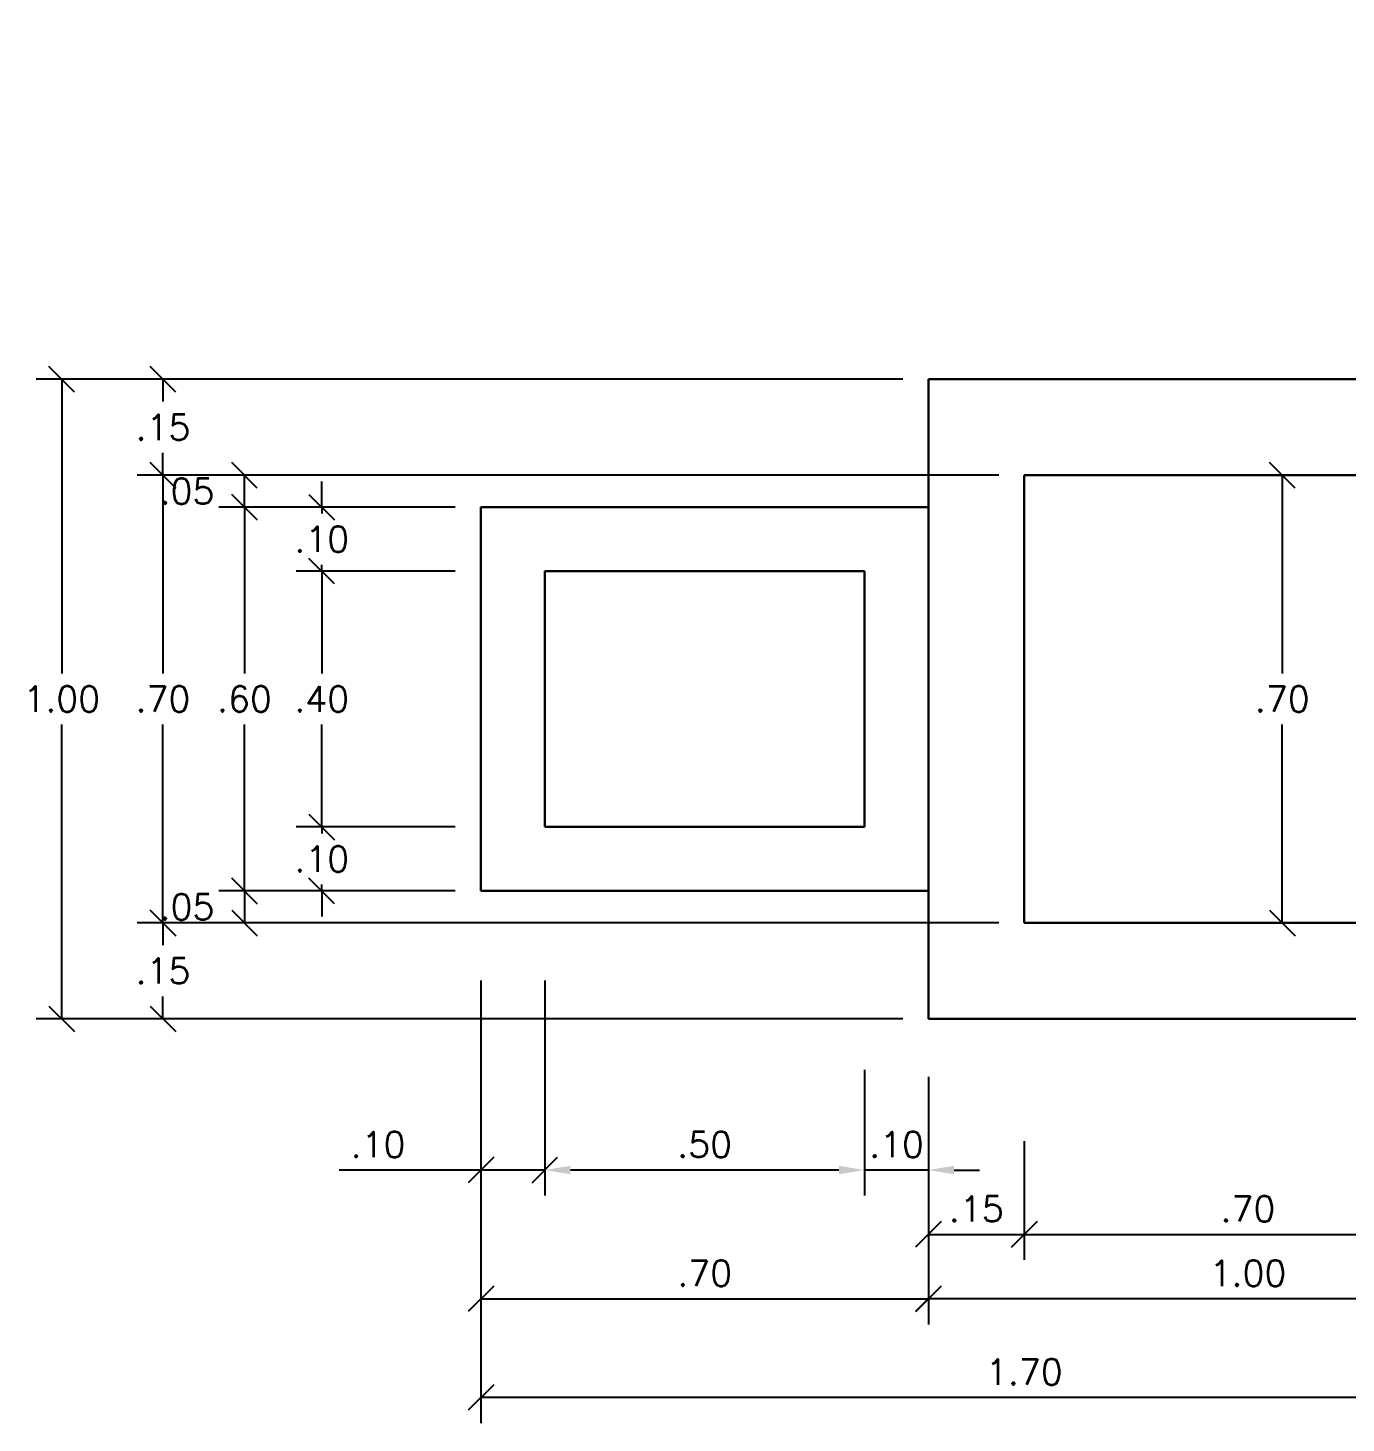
# Model space of a CAD drawing. Header units: millimetres. Extents: x 147.1 to 162.6, y 184.3 to 191.9.
# Drawn here: x 158.446 to 160.508, y 188.886 to 191.067 of the extents above; entities that cross this region are included whole.
import ezdxf

# ---------------------------------------------------------------- set-up
doc = ezdxf.new("R2010")
doc.units = ezdxf.units.MM
doc.header["$PDMODE"] = 35
doc.linetypes.add('CENTER', pattern=[50.8, 31.75, -6.35, 6.35, -6.35])
doc.linetypes.add('HIDDEN', pattern=[9.525, 6.35, -3.175])
for name, color, linetype, lineweight in [('CASCO', 160, 'Continuous', 30), ('g-acotado', 9, 'Continuous', 15), ('g-ejes', 9, 'CENTER', 18)]:
    doc.layers.add(name, color=color, linetype=linetype, lineweight=lineweight)
doc.styles.add('01COTAS', font='romans.shx')
doc.dimstyles.new('DIM-20-CORTE', dxfattribs={"dimscale": 0.02, "dimtxt": 2, "dimasz": 2, "dimexe": 2, "dimexo": 2, "dimgap": 1, "dimtad": 1, "dimtih": 1, "dimtoh": 1, "dimzin": 4, "dimdsep": 46, "dimtxsty": '01COTAS', "dimblk": 'OBLIQUE', "dimcen": 25, "dimclrd": 7, "dimclre": 20, "dimclrt": 7, "dimazin": 0, "dimtfac": 1, "dimtmove": 2, "dimatfit": 3, "dimfxl": 1, "dimtolj": 1, "dimtzin": 0, "dimarcsym": 0})
doc.dimstyles.new('DIM-20-PLANTA', dxfattribs={"dimscale": 0.02, "dimtxt": 2, "dimasz": 2, "dimexe": 2, "dimexo": 2, "dimgap": 1, "dimtad": 1, "dimzin": 4, "dimdsep": 46, "dimtxsty": '01COTAS', "dimcen": 25, "dimclrd": 252, "dimclre": 252, "dimclrt": 7, "dimadec": 0, "dimazin": 0, "dimtfac": 1, "dimtmove": 2, "dimatfit": 3, "dimfxl": 1, "dimtolj": 1, "dimtzin": 0, "dimarcsym": 0})

# ---------------------------------------------------------------- blocks, each defined once
blk = doc.blocks.new('_Oblique')
at = {"color": 0, "linetype": 'ByBlock', "lineweight": -2}
blk.add_line((-0.5, -0.5), (0.5, 0.5), dxfattribs=at)
blk = doc.blocks.new('*D128')
at = {"layer": 'DEFPOINTS', "color": 0, "transparency": 16777216}
for p in [(159.1549, 189.6178), (159.2549, 189.6178), (159.2549, 189.2813)]:
    blk.add_point(p, dxfattribs=at)
at = {"layer": 'g-acotado', "color": 20, "lineweight": -2, "transparency": 16777216}
for p, q in [((159.1549, 189.5778), (159.1549, 189.2413)), ((159.2549, 189.5778), (159.2549, 189.2413))]:
    blk.add_line(p, q, dxfattribs=at)
at = {"layer": 'g-acotado', "color": 7, "lineweight": -2, "transparency": 16777216}
for p, q in [((159.1549, 189.2813), (158.933, 189.2813)), ((159.2549, 189.2813), (159.1549, 189.2813))]:
    blk.add_line(p, q, dxfattribs=at)
at = {"layer": 'g-acotado', "color": 7, "lineweight": -2, "transparency": 16777216, "xscale": 0.04, "yscale": 0.04, "zscale": 0.04, "rotation": 180}
blk.add_blockref('_Oblique', (159.1549, 189.2813), dxfattribs=at)
at = {"layer": 'g-acotado', "color": 7, "lineweight": -2, "transparency": 16777216, "xscale": 0.04, "yscale": 0.04, "zscale": 0.04}
blk.add_blockref('_Oblique', (159.2549, 189.2813), dxfattribs=at)
at = {"layer": 'g-acotado', "color": 7, "transparency": 16777216, "insert": (158.994, 189.3213), "char_height": 0.04, "attachment_point": 5, "style": '01COTAS'}
blk.add_mtext('\\A1;.10', dxfattribs=at)
blk = doc.blocks.new('*D129')
at = {"layer": 'DEFPOINTS', "color": 0, "transparency": 16777216}
for p in [(159.2549, 189.6178), (159.7549, 189.4778), (159.2549, 189.2813)]:
    blk.add_point(p, dxfattribs=at)
at = {"layer": 'g-acotado', "color": 252, "lineweight": -2, "transparency": 16777216}
for p, q in [((159.2549, 189.5778), (159.2549, 189.2413)), ((159.7549, 189.4378), (159.7549, 189.2413)), ((159.7149, 189.2813), (159.2949, 189.2813))]:
    blk.add_line(p, q, dxfattribs=at)
at = {"layer": 'g-acotado', "color": 252, "transparency": 16777216}
for points in [[(159.2949, 189.288), (159.2949, 189.2747), (159.2549, 189.2813)], [(159.7149, 189.288), (159.7149, 189.2747), (159.7549, 189.2813)]]:
    blk.add_solid(points, dxfattribs=at)
at = {"layer": 'g-acotado', "color": 7, "transparency": 16777216, "insert": (159.5049, 189.3213), "char_height": 0.04, "attachment_point": 5, "style": '01COTAS'}
blk.add_mtext('\\A1;.50', dxfattribs=at)
blk = doc.blocks.new('*D130')
at = {"layer": 'DEFPOINTS', "color": 0, "transparency": 16777216}
for p in [(159.8549, 189.3666), (160.0049, 189.3667), (160.0049, 189.1807)]:
    blk.add_point(p, dxfattribs=at)
at = {"layer": 'g-acotado', "color": 20, "lineweight": -2, "transparency": 16777216}
for p, q in [((159.8549, 189.3266), (159.8549, 189.1407)), ((160.0049, 189.3267), (160.0049, 189.1407))]:
    blk.add_line(p, q, dxfattribs=at)
at = {"layer": 'g-acotado', "color": 7, "lineweight": -2, "transparency": 16777216}
blk.add_line((159.8549, 189.1807), (160.0049, 189.1807), dxfattribs=at)
at = {"layer": 'g-acotado', "color": 7, "lineweight": -2, "transparency": 16777216, "xscale": 0.04, "yscale": 0.04, "zscale": 0.04, "rotation": 180}
blk.add_blockref('_Oblique', (159.8549, 189.1807), dxfattribs=at)
at = {"layer": 'g-acotado', "color": 7, "lineweight": -2, "transparency": 16777216, "xscale": 0.04, "yscale": 0.04, "zscale": 0.04}
blk.add_blockref('_Oblique', (160.0049, 189.1807), dxfattribs=at)
at = {"layer": 'g-acotado', "color": 7, "transparency": 16777216, "insert": (159.9299, 189.2207), "char_height": 0.04, "attachment_point": 5, "style": '01COTAS'}
blk.add_mtext('\\A1;.15', dxfattribs=at)
blk = doc.blocks.new('*D131')
at = {"layer": 'DEFPOINTS', "color": 0, "transparency": 16777216}
for p in [(160.0049, 189.3667), (160.7048, 189.3671), (160.7048, 189.1807)]:
    blk.add_point(p, dxfattribs=at)
at = {"layer": 'g-acotado', "color": 20, "lineweight": -2, "transparency": 16777216}
for p, q in [((160.0049, 189.3267), (160.0049, 189.1407)), ((160.7048, 189.3271), (160.7048, 189.1407))]:
    blk.add_line(p, q, dxfattribs=at)
at = {"layer": 'g-acotado', "color": 7, "lineweight": -2, "transparency": 16777216}
blk.add_line((160.0049, 189.1807), (160.7048, 189.1807), dxfattribs=at)
at = {"layer": 'g-acotado', "color": 7, "lineweight": -2, "transparency": 16777216, "xscale": 0.04, "yscale": 0.04, "zscale": 0.04, "rotation": 180}
blk.add_blockref('_Oblique', (160.0049, 189.1807), dxfattribs=at)
at = {"layer": 'g-acotado', "color": 7, "lineweight": -2, "transparency": 16777216, "xscale": 0.04, "yscale": 0.04, "zscale": 0.04}
blk.add_blockref('_Oblique', (160.7048, 189.1807), dxfattribs=at)
at = {"layer": 'g-acotado', "color": 7, "transparency": 16777216, "insert": (160.3548, 189.2207), "char_height": 0.04, "attachment_point": 5, "style": '01COTAS'}
blk.add_mtext('\\A1;.70', dxfattribs=at)
blk = doc.blocks.new('*D133')
at = {"layer": 'DEFPOINTS', "color": 0, "transparency": 16777216}
for p in [(161.2983, 191.0672), (160.8922, 190.5562), (159.8549, 190.5178), (160.7489, 190.5178), (160.7489, 190.5178)]:
    blk.add_point(p, dxfattribs=at)
at = {"layer": 'g-ejes', "color": 20, "lineweight": -2, "transparency": 16777216}
blk.add_line((160.7889, 190.5178), (160.9372, 190.5178), dxfattribs=at)
at = {"layer": 'g-ejes', "color": 7, "lineweight": -2, "transparency": 16777216}
for start, end in [(40.7149, 45), (360, 6.4924)]:
    blk.add_arc((160.7489, 190.5178), 0.1484, start, end, dxfattribs=at)
at = {"layer": 'g-ejes', "color": 7, "lineweight": -2, "transparency": 16777216, "xscale": 0.04, "yscale": 0.04, "zscale": 0.04}
for p, rotation in [((160.8538, 190.6227), 135.0000000000053), ((160.8972, 190.5178), 269.9999999999982)]:
    blk.add_blockref('_Oblique', p, dxfattribs=dict(at, rotation=rotation))
at = {"layer": 'g-ejes', "color": 7, "transparency": 16777216, "insert": (160.8859, 190.5746), "char_height": 0.04, "attachment_point": 5, "style": '01COTAS'}
blk.add_mtext('\\A1;45.00°', dxfattribs=at)
blk = doc.blocks.new('*D134')
at = {"layer": 'DEFPOINTS', "color": 0, "transparency": 16777216}
for p in [(159.7549, 189.4778), (159.855, 189.4673), (159.7549, 189.2813)]:
    blk.add_point(p, dxfattribs=at)
at = {"layer": 'g-acotado', "color": 252, "lineweight": -2, "transparency": 16777216}
for p, q in [((159.7549, 189.4378), (159.7549, 189.2413)), ((159.855, 189.4273), (159.855, 189.2413)), ((159.7149, 189.2813), (159.6749, 189.2813)), ((159.855, 189.2813), (159.7549, 189.2813)), ((159.895, 189.2813), (159.935, 189.2813))]:
    blk.add_line(p, q, dxfattribs=at)
at = {"layer": 'g-acotado', "color": 252, "transparency": 16777216}
for points in [[(159.7149, 189.288), (159.7149, 189.2747), (159.7549, 189.2813)], [(159.895, 189.288), (159.895, 189.2747), (159.855, 189.2813)]]:
    blk.add_solid(points, dxfattribs=at)
at = {"layer": 'g-acotado', "color": 7, "transparency": 16777216, "insert": (159.805, 189.3213), "char_height": 0.04, "attachment_point": 5, "style": '01COTAS'}
blk.add_mtext('\\A1;.10', dxfattribs=at)
blk = doc.blocks.new('*D135')
at = {"layer": 'DEFPOINTS', "color": 0, "transparency": 16777216}
for p in [(158.906, 190.2178), (159.1549, 190.2178), (159.1549, 189.8178)]:
    blk.add_point(p, dxfattribs=at)
at = {"layer": 'g-acotado', "color": 20, "lineweight": -2, "transparency": 16777216}
for p, q in [((159.1149, 190.2178), (158.866, 190.2178)), ((159.1149, 189.8178), (158.866, 189.8178))]:
    blk.add_line(p, q, dxfattribs=at)
at = {"layer": 'g-acotado', "color": 7, "lineweight": -2, "transparency": 16777216}
for p, q in [((158.906, 190.2178), (158.906, 190.0578)), ((158.906, 189.8178), (158.906, 189.9778))]:
    blk.add_line(p, q, dxfattribs=at)
at = {"layer": 'g-acotado', "color": 7, "lineweight": -2, "transparency": 16777216, "xscale": 0.04, "yscale": 0.04, "zscale": 0.04}
for p, rotation in [((158.906, 190.2178), 90), ((158.906, 189.8178), 270)]:
    blk.add_blockref('_Oblique', p, dxfattribs=dict(at, rotation=rotation))
at = {"layer": 'g-acotado', "color": 7, "transparency": 16777216, "insert": (158.906, 190.0178), "char_height": 0.04, "attachment_point": 5, "style": '01COTAS'}
blk.add_mtext('\\A1;.40', dxfattribs=at)
blk = doc.blocks.new('*D136')
at = {"layer": 'DEFPOINTS', "color": 0, "transparency": 16777216}
for p in [(159.8549, 189.3666), (160.8548, 189.3697), (159.8549, 189.08)]:
    blk.add_point(p, dxfattribs=at)
at = {"layer": 'g-acotado', "color": 20, "lineweight": -2, "transparency": 16777216}
for p, q in [((159.8549, 189.3266), (159.8549, 189.04)), ((160.8548, 189.3297), (160.8548, 189.04))]:
    blk.add_line(p, q, dxfattribs=at)
at = {"layer": 'g-acotado', "color": 7, "lineweight": -2, "transparency": 16777216}
blk.add_line((160.8548, 189.08), (159.8549, 189.08), dxfattribs=at)
at = {"layer": 'g-acotado', "color": 7, "lineweight": -2, "transparency": 16777216, "xscale": 0.04, "yscale": 0.04, "zscale": 0.04, "rotation": 180}
blk.add_blockref('_Oblique', (159.8549, 189.08), dxfattribs=at)
at = {"layer": 'g-acotado', "color": 7, "lineweight": -2, "transparency": 16777216, "xscale": 0.04, "yscale": 0.04, "zscale": 0.04}
blk.add_blockref('_Oblique', (160.8548, 189.08), dxfattribs=at)
at = {"layer": 'g-acotado', "color": 7, "transparency": 16777216, "insert": (160.3548, 189.12), "char_height": 0.04, "attachment_point": 5, "style": '01COTAS'}
blk.add_mtext('\\A1;1.00', dxfattribs=at)
blk = doc.blocks.new('*D137')
at = {"layer": 'DEFPOINTS', "color": 0, "transparency": 16777216}
for p in [(159.1549, 189.6178), (159.8551, 189.4673), (159.8551, 189.08)]:
    blk.add_point(p, dxfattribs=at)
at = {"layer": 'g-acotado', "color": 20, "lineweight": -2, "transparency": 16777216}
for p, q in [((159.1549, 189.5778), (159.1549, 189.04)), ((159.8551, 189.4273), (159.8551, 189.04))]:
    blk.add_line(p, q, dxfattribs=at)
at = {"layer": 'g-acotado', "color": 7, "lineweight": -2, "transparency": 16777216}
blk.add_line((159.1549, 189.08), (159.8551, 189.08), dxfattribs=at)
at = {"layer": 'g-acotado', "color": 7, "lineweight": -2, "transparency": 16777216, "xscale": 0.04, "yscale": 0.04, "zscale": 0.04, "rotation": 180}
blk.add_blockref('_Oblique', (159.1549, 189.08), dxfattribs=at)
at = {"layer": 'g-acotado', "color": 7, "lineweight": -2, "transparency": 16777216, "xscale": 0.04, "yscale": 0.04, "zscale": 0.04}
blk.add_blockref('_Oblique', (159.8551, 189.08), dxfattribs=at)
at = {"layer": 'g-acotado', "color": 7, "transparency": 16777216, "insert": (159.505, 189.12), "char_height": 0.04, "attachment_point": 5, "style": '01COTAS'}
blk.add_mtext('\\A1;.70', dxfattribs=at)
blk = doc.blocks.new('*D138')
at = {"layer": 'DEFPOINTS', "color": 0, "transparency": 16777216}
for p in [(160.4566, 190.3678), (160.4084, 189.6678), (160.4566, 189.6678)]:
    blk.add_point(p, dxfattribs=at)
at = {"layer": 'g-acotado', "color": 20, "lineweight": -2, "transparency": 16777216}
for p, q in [((160.4166, 190.3678), (160.3684, 190.3678)), ((160.4166, 189.6678), (160.3684, 189.6678))]:
    blk.add_line(p, q, dxfattribs=at)
at = {"layer": 'g-acotado', "color": 7, "lineweight": -2, "transparency": 16777216}
for p, q in [((160.4084, 190.3678), (160.4084, 190.0578)), ((160.4084, 189.6678), (160.4084, 189.9778))]:
    blk.add_line(p, q, dxfattribs=at)
at = {"layer": 'g-acotado', "color": 7, "lineweight": -2, "transparency": 16777216, "xscale": 0.04, "yscale": 0.04, "zscale": 0.04}
for p, rotation in [((160.4084, 190.3678), 90), ((160.4084, 189.6678), 270)]:
    blk.add_blockref('_Oblique', p, dxfattribs=dict(at, rotation=rotation))
at = {"layer": 'g-acotado', "color": 7, "transparency": 16777216, "insert": (160.4084, 190.0178), "char_height": 0.04, "attachment_point": 5, "style": '01COTAS'}
blk.add_mtext('\\A1;.70', dxfattribs=at)
blk = doc.blocks.new('*D140')
at = {"layer": 'DEFPOINTS', "color": 0, "transparency": 16777216}
for p in [(159.1549, 189.2813), (160.8549, 189.1807), (159.1549, 188.9257)]:
    blk.add_point(p, dxfattribs=at)
at = {"layer": 'g-acotado', "color": 20, "lineweight": -2, "transparency": 16777216}
for p, q in [((159.1549, 189.2413), (159.1549, 188.8857)), ((160.8549, 189.1407), (160.8549, 188.8857))]:
    blk.add_line(p, q, dxfattribs=at)
at = {"layer": 'g-acotado', "color": 7, "lineweight": -2, "transparency": 16777216}
blk.add_line((160.8549, 188.9257), (159.1549, 188.9257), dxfattribs=at)
at = {"layer": 'g-acotado', "color": 7, "lineweight": -2, "transparency": 16777216, "xscale": 0.04, "yscale": 0.04, "zscale": 0.04, "rotation": 180}
blk.add_blockref('_Oblique', (159.1549, 188.9257), dxfattribs=at)
at = {"layer": 'g-acotado', "color": 7, "lineweight": -2, "transparency": 16777216, "xscale": 0.04, "yscale": 0.04, "zscale": 0.04}
blk.add_blockref('_Oblique', (160.8549, 188.9257), dxfattribs=at)
at = {"layer": 'g-acotado', "color": 7, "transparency": 16777216, "insert": (160.0049, 188.9657), "char_height": 0.04, "attachment_point": 5, "style": '01COTAS'}
blk.add_mtext('\\A1;1.70', dxfattribs=at)
blk = doc.blocks.new('*D146')
at = {"layer": 'DEFPOINTS', "color": 0, "transparency": 16777216}
for p in [(159.1549, 189.8178), (158.906, 189.7178), (159.1549, 189.7178)]:
    blk.add_point(p, dxfattribs=at)
at = {"layer": 'g-acotado', "color": 7, "lineweight": -2, "transparency": 16777216}
for p, q in [((158.906, 189.8178), (158.906, 189.8578)), ((158.906, 189.8178), (158.906, 189.8078)), ((158.906, 189.7178), (158.906, 189.7278)), ((158.906, 189.7178), (158.906, 189.6778))]:
    blk.add_line(p, q, dxfattribs=at)
at = {"layer": 'g-acotado', "color": 20, "lineweight": -2, "transparency": 16777216}
for p, q in [((159.1149, 189.8178), (158.866, 189.8178)), ((159.1149, 189.7178), (158.866, 189.7178))]:
    blk.add_line(p, q, dxfattribs=at)
at = {"layer": 'g-acotado', "color": 7, "lineweight": -2, "transparency": 16777216, "xscale": 0.04, "yscale": 0.04, "zscale": 0.04}
for p, rotation in [((158.906, 189.8178), 270), ((158.906, 189.7178), 90)]:
    blk.add_blockref('_Oblique', p, dxfattribs=dict(at, rotation=rotation))
at = {"layer": 'g-acotado', "color": 7, "transparency": 16777216, "insert": (158.906, 189.7678), "char_height": 0.04, "attachment_point": 5, "style": '01COTAS'}
blk.add_mtext('\\A1;.10', dxfattribs=at)
blk = doc.blocks.new('*D147')
at = {"layer": 'DEFPOINTS', "color": 0, "transparency": 16777216}
for p in [(158.906, 190.3178), (159.1549, 190.3178), (159.1549, 190.2178)]:
    blk.add_point(p, dxfattribs=at)
at = {"layer": 'g-acotado', "color": 7, "lineweight": -2, "transparency": 16777216}
for p, q in [((158.906, 190.3178), (158.906, 190.3578)), ((158.906, 190.3178), (158.906, 190.3078)), ((158.906, 190.2178), (158.906, 190.2278)), ((158.906, 190.2178), (158.906, 190.1778))]:
    blk.add_line(p, q, dxfattribs=at)
at = {"layer": 'g-acotado', "color": 20, "lineweight": -2, "transparency": 16777216}
for p, q in [((159.1149, 190.3178), (158.866, 190.3178)), ((159.1149, 190.2178), (158.866, 190.2178))]:
    blk.add_line(p, q, dxfattribs=at)
at = {"layer": 'g-acotado', "color": 7, "lineweight": -2, "transparency": 16777216, "xscale": 0.04, "yscale": 0.04, "zscale": 0.04}
for p, rotation in [((158.906, 190.3178), 270), ((158.906, 190.2178), 90)]:
    blk.add_blockref('_Oblique', p, dxfattribs=dict(at, rotation=rotation))
at = {"layer": 'g-acotado', "color": 7, "transparency": 16777216, "insert": (158.906, 190.2678), "char_height": 0.04, "attachment_point": 5, "style": '01COTAS'}
blk.add_mtext('\\A1;.10', dxfattribs=at)
blk = doc.blocks.new('*D122')
at = {"layer": 'DEFPOINTS', "color": 0, "transparency": 16777216}
for p in [(158.906, 190.3178), (158.7851, 189.7178), (158.906, 189.7178)]:
    blk.add_point(p, dxfattribs=at)
at = {"layer": 'g-acotado', "color": 20, "lineweight": -2, "transparency": 16777216}
for p, q in [((158.866, 190.3178), (158.7451, 190.3178)), ((158.866, 189.7178), (158.7451, 189.7178))]:
    blk.add_line(p, q, dxfattribs=at)
at = {"layer": 'g-acotado', "color": 7, "lineweight": -2, "transparency": 16777216}
for p, q in [((158.7851, 190.3178), (158.7851, 190.0578)), ((158.7851, 189.7178), (158.7851, 189.9778))]:
    blk.add_line(p, q, dxfattribs=at)
at = {"layer": 'g-acotado', "color": 7, "lineweight": -2, "transparency": 16777216, "xscale": 0.04, "yscale": 0.04, "zscale": 0.04}
for p, rotation in [((158.7851, 190.3178), 90), ((158.7851, 189.7178), 270)]:
    blk.add_blockref('_Oblique', p, dxfattribs=dict(at, rotation=rotation))
at = {"layer": 'g-acotado', "color": 7, "transparency": 16777216, "insert": (158.7851, 190.0178), "char_height": 0.04, "attachment_point": 5, "style": '01COTAS'}
blk.add_mtext('\\A1;.60', dxfattribs=at)
blk = doc.blocks.new('*D123')
at = {"layer": 'DEFPOINTS', "color": 0, "transparency": 16777216}
for p in [(160.0049, 190.3678), (158.6575, 189.6678), (160.0049, 189.6678)]:
    blk.add_point(p, dxfattribs=at)
at = {"layer": 'g-acotado', "color": 20, "lineweight": -2, "transparency": 16777216}
for p, q in [((159.9649, 190.3678), (158.6175, 190.3678)), ((159.9649, 189.6678), (158.6175, 189.6678))]:
    blk.add_line(p, q, dxfattribs=at)
at = {"layer": 'g-acotado', "color": 7, "lineweight": -2, "transparency": 16777216}
for p, q in [((158.6575, 190.3678), (158.6575, 190.0578)), ((158.6575, 189.6678), (158.6575, 189.9778))]:
    blk.add_line(p, q, dxfattribs=at)
at = {"layer": 'g-acotado', "color": 7, "lineweight": -2, "transparency": 16777216, "xscale": 0.04, "yscale": 0.04, "zscale": 0.04}
for p, rotation in [((158.6575, 190.3678), 90), ((158.6575, 189.6678), 270)]:
    blk.add_blockref('_Oblique', p, dxfattribs=dict(at, rotation=rotation))
at = {"layer": 'g-acotado', "color": 7, "transparency": 16777216, "insert": (158.6575, 190.0178), "char_height": 0.04, "attachment_point": 5, "style": '01COTAS'}
blk.add_mtext('\\A1;.70', dxfattribs=at)
blk = doc.blocks.new('*D119')
at = {"layer": 'DEFPOINTS', "color": 0, "transparency": 16777216}
for p in [(158.906, 189.7178), (158.7851, 189.6678), (159.8549, 189.6678)]:
    blk.add_point(p, dxfattribs=at)
at = {"layer": 'g-acotado', "color": 20, "lineweight": -2, "transparency": 16777216}
for p, q in [((158.866, 189.7178), (158.7451, 189.7178)), ((159.8149, 189.6678), (158.7451, 189.6678))]:
    blk.add_line(p, q, dxfattribs=at)
at = {"layer": 'g-acotado', "color": 7, "lineweight": -2, "transparency": 16777216}
blk.add_line((158.7851, 189.7178), (158.7851, 189.6678), dxfattribs=at)
at = {"layer": 'g-acotado', "color": 7, "lineweight": -2, "transparency": 16777216, "xscale": 0.04, "yscale": 0.04, "zscale": 0.04}
for p, rotation in [((158.7851, 189.7178), 90), ((158.7851, 189.6678), 270)]:
    blk.add_blockref('_Oblique', p, dxfattribs=dict(at, rotation=rotation))
at = {"layer": 'g-acotado', "color": 7, "transparency": 16777216, "insert": (158.6951, 189.6928), "char_height": 0.04, "attachment_point": 5, "style": '01COTAS'}
blk.add_mtext('\\A1;.05', dxfattribs=at)
blk = doc.blocks.new('*D120')
at = {"layer": 'DEFPOINTS', "color": 0, "transparency": 16777216}
for p in [(158.7851, 190.3678), (159.8669, 190.3678), (158.906, 190.3178)]:
    blk.add_point(p, dxfattribs=at)
at = {"layer": 'g-acotado', "color": 20, "lineweight": -2, "transparency": 16777216}
for p, q in [((159.8269, 190.3678), (158.7451, 190.3678)), ((158.866, 190.3178), (158.7451, 190.3178))]:
    blk.add_line(p, q, dxfattribs=at)
at = {"layer": 'g-acotado', "color": 7, "lineweight": -2, "transparency": 16777216}
blk.add_line((158.7851, 190.3178), (158.7851, 190.3678), dxfattribs=at)
at = {"layer": 'g-acotado', "color": 7, "lineweight": -2, "transparency": 16777216, "xscale": 0.04, "yscale": 0.04, "zscale": 0.04}
for p, rotation in [((158.7851, 190.3678), 90), ((158.7851, 190.3178), 270)]:
    blk.add_blockref('_Oblique', p, dxfattribs=dict(at, rotation=rotation))
at = {"layer": 'g-acotado', "color": 7, "transparency": 16777216, "insert": (158.6951, 190.3428), "char_height": 0.04, "attachment_point": 5, "style": '01COTAS'}
blk.add_mtext('\\A1;.05', dxfattribs=at)
blk = doc.blocks.new('*D121')
at = {"layer": 'DEFPOINTS', "color": 0, "transparency": 16777216}
for p in [(158.6575, 190.5178), (159.8549, 190.5178), (160.0049, 190.3678)]:
    blk.add_point(p, dxfattribs=at)
at = {"layer": 'g-acotado', "color": 20, "lineweight": -2, "transparency": 16777216}
for p, q in [((159.8149, 190.5178), (158.6175, 190.5178)), ((159.9649, 190.3678), (158.6175, 190.3678))]:
    blk.add_line(p, q, dxfattribs=at)
at = {"layer": 'g-acotado', "color": 7, "lineweight": -2, "transparency": 16777216}
for p, q in [((158.6575, 190.5178), (158.6575, 190.4828)), ((158.6575, 190.3678), (158.6575, 190.4028))]:
    blk.add_line(p, q, dxfattribs=at)
at = {"layer": 'g-acotado', "color": 7, "lineweight": -2, "transparency": 16777216, "xscale": 0.04, "yscale": 0.04, "zscale": 0.04}
for p, rotation in [((158.6575, 190.5178), 90), ((158.6575, 190.3678), 270)]:
    blk.add_blockref('_Oblique', p, dxfattribs=dict(at, rotation=rotation))
at = {"layer": 'g-acotado', "color": 7, "transparency": 16777216, "insert": (158.6575, 190.4428), "char_height": 0.04, "attachment_point": 5, "style": '01COTAS'}
blk.add_mtext('\\A1;.15', dxfattribs=at)
blk = doc.blocks.new('*D145')
at = {"layer": 'DEFPOINTS', "color": 0, "transparency": 16777216}
for p in [(160.0049, 189.6678), (158.6575, 189.5178), (159.8549, 189.5178)]:
    blk.add_point(p, dxfattribs=at)
at = {"layer": 'g-acotado', "color": 20, "lineweight": -2, "transparency": 16777216}
for p, q in [((159.9649, 189.6678), (158.6175, 189.6678)), ((159.8149, 189.5178), (158.6175, 189.5178))]:
    blk.add_line(p, q, dxfattribs=at)
at = {"layer": 'g-acotado', "color": 7, "lineweight": -2, "transparency": 16777216}
for p, q in [((158.6575, 189.6678), (158.6575, 189.6328)), ((158.6575, 189.5178), (158.6575, 189.5528))]:
    blk.add_line(p, q, dxfattribs=at)
at = {"layer": 'g-acotado', "color": 7, "lineweight": -2, "transparency": 16777216, "xscale": 0.04, "yscale": 0.04, "zscale": 0.04}
for p, rotation in [((158.6575, 189.6678), 90), ((158.6575, 189.5178), 270)]:
    blk.add_blockref('_Oblique', p, dxfattribs=dict(at, rotation=rotation))
at = {"layer": 'g-acotado', "color": 7, "transparency": 16777216, "insert": (158.6575, 189.5928), "char_height": 0.04, "attachment_point": 5, "style": '01COTAS'}
blk.add_mtext('\\A1;.15', dxfattribs=at)
blk = doc.blocks.new('*D141')
at = {"layer": 'DEFPOINTS', "color": 0, "transparency": 16777216}
for p in [(158.6584, 190.5178), (158.4993, 189.5178), (158.6575, 189.5178)]:
    blk.add_point(p, dxfattribs=at)
at = {"layer": 'g-acotado', "color": 20, "lineweight": -2, "transparency": 16777216}
for p, q in [((158.6184, 190.5178), (158.4593, 190.5178)), ((158.6175, 189.5178), (158.4593, 189.5178))]:
    blk.add_line(p, q, dxfattribs=at)
at = {"layer": 'g-acotado', "color": 7, "lineweight": -2, "transparency": 16777216}
for p, q in [((158.4993, 190.5178), (158.4993, 190.0578)), ((158.4993, 189.5178), (158.4993, 189.9778))]:
    blk.add_line(p, q, dxfattribs=at)
at = {"layer": 'g-acotado', "color": 7, "lineweight": -2, "transparency": 16777216, "xscale": 0.04, "yscale": 0.04, "zscale": 0.04}
for p, rotation in [((158.4993, 190.5178), 90), ((158.4993, 189.5178), 270)]:
    blk.add_blockref('_Oblique', p, dxfattribs=dict(at, rotation=rotation))
at = {"layer": 'g-acotado', "color": 7, "transparency": 16777216, "insert": (158.4993, 190.0178), "char_height": 0.04, "attachment_point": 5, "style": '01COTAS'}
blk.add_mtext('\\A1;1.00', dxfattribs=at)

msp = doc.modelspace()

# ---------------------------------------------------------------- linework, layer by layer
at = {"layer": 'CASCO'}
for p, q in [((160.7489, 190.5178), (159.8549, 190.5178)), ((159.8549, 190.5178), (159.8549, 189.5178)), ((160.7049, 190.3678), (160.0049, 190.3678)), ((160.0049, 190.3678), (160.0049, 189.6678)), ((159.1549, 190.3178), (159.1549, 189.7178)), ((159.8549, 190.3178), (159.1549, 190.3178)), ((159.2549, 190.2178), (159.2549, 189.8178)), ((159.2549, 190.2178), (159.7549, 190.2178)), ((159.7549, 189.8178), (159.2549, 189.8178)), ((159.8549, 189.7178), (159.1549, 189.7178)), ((160.0049, 189.6678), (160.7049, 189.6678)), ((159.8549, 189.5178), (160.7489, 189.5178))]:
    msp.add_line(p, q, dxfattribs=at)
at = {"layer": 'CASCO', "linetype": 'HIDDEN'}
msp.add_line((159.7549, 190.2178), (159.7549, 189.8178), dxfattribs=at)

# ---------------------------------------------------------------- dimensions: what is measured, and where the dimension line sits
at = {"layer": 'g-acotado'}
for base, p1, p2, picture, middle in [((158.4993, 189.5178), (158.6584, 190.5178), (158.6575, 189.5178), '*D141', (158.4993, 190.0178)), ((158.6575, 190.5178), (160.0049, 190.3678), (159.8549, 190.5178), '*D121', (158.6575, 190.4428)), ((158.6575, 189.6678), (160.0049, 190.3678), (160.0049, 189.6678), '*D123', (158.6575, 190.0178)), ((158.7851, 190.3678), (158.906, 190.3178), (159.8669, 190.3678), '*D120', (158.6951, 190.3428)), ((160.4084, 189.6678), (160.4566, 190.3678), (160.4566, 189.6678), '*D138', (160.4084, 190.0178)), ((158.906, 190.3178), (159.1549, 190.2178), (159.1549, 190.3178), '*D147', (158.906, 190.2678)), ((158.7851, 189.7178), (158.906, 190.3178), (158.906, 189.7178), '*D122', (158.7851, 190.0178)), ((158.906, 189.7178), (159.1549, 189.8178), (159.1549, 189.7178), '*D146', (158.906, 189.7678)), ((158.7851, 189.6678), (158.906, 189.7178), (159.8549, 189.6678), '*D119', (158.6951, 189.6928)), ((158.6575, 189.5178), (160.0049, 189.6678), (159.8549, 189.5178), '*D145', (158.6575, 189.5928))]:
    dim = msp.add_linear_dim(base=base, p1=p1, p2=p2, angle=90, dimstyle='DIM-20-CORTE', dxfattribs=at)
    dim.commit()
    dim.dimension.update_dxf_attribs({"geometry": picture, "text_midpoint": middle})
at = {"layer": 'g-acotado', "color": 252}
dim = msp.add_linear_dim(base=(158.906, 190.2178), p1=(159.1549, 189.8178), p2=(159.1549, 190.2178), angle=90, dimstyle='DIM-20-CORTE', dxfattribs=at)
dim.commit()
dim.dimension.update_dxf_attribs({"geometry": '*D135', "text_midpoint": (158.906, 190.0178)})
at = {"layer": 'g-acotado'}
dim = msp.add_linear_dim(base=(159.2549, 189.2813), p1=(159.1549, 189.6178), p2=(159.2549, 189.6178), dimstyle='DIM-20-CORTE', override={"dimtad": 1, "dimtix": 0, "dimtmove": 0}, dxfattribs=at)
dim.commit()
dim.dimension.update_dxf_attribs({"geometry": '*D128', "text_midpoint": (158.994, 189.2813), "dimtype": 160})
at = {"layer": 'g-acotado', "color": 252}
for base, p1, p2, picture, middle in [((159.8551, 189.08), (159.1549, 189.6178), (159.8551, 189.4673), '*D137', (159.505, 189.12)), ((159.8549, 189.08), (160.8548, 189.3697), (159.8549, 189.3666), '*D136', (160.3548, 189.12))]:
    dim = msp.add_linear_dim(base=base, p1=p1, p2=p2, dimstyle='DIM-20-CORTE', dxfattribs=at)
    dim.commit()
    dim.dimension.update_dxf_attribs({"geometry": picture, "text_midpoint": middle})
at = {"layer": 'g-acotado'}
for base, p1, p2, dimstyle, picture, middle in [((159.2549, 189.2813), (159.7549, 189.4778), (159.2549, 189.6178), 'DIM-20-PLANTA', '*D129', (159.5049, 189.3213)), ((159.1549, 188.9257), (160.8549, 189.1807), (159.1549, 189.2813), 'DIM-20-CORTE', '*D140', (160.0049, 188.9657))]:
    dim = msp.add_linear_dim(base=base, p1=p1, p2=p2, dimstyle=dimstyle, dxfattribs=at)
    dim.commit()
    dim.dimension.update_dxf_attribs({"geometry": picture, "text_midpoint": middle})
for base, p1, p2, dimstyle, override, picture, middle in [((159.7549, 189.2813), (159.855, 189.4673), (159.7549, 189.4778), 'DIM-20-PLANTA', {"dimzin": 5, "dimtix": 1}, '*D134', (159.805, 189.3213)), ((160.0049, 189.1807), (159.8549, 189.3666), (160.0049, 189.3667), 'DIM-20-CORTE', {"dimtad": 1, "dimtix": 1, "dimtmove": 2}, '*D130', (159.9299, 189.2207)), ((160.7048, 189.1807), (160.0049, 189.3667), (160.7048, 189.3671), 'DIM-20-CORTE', {"dimtad": 1, "dimtix": 1}, '*D131', (160.3548, 189.2207))]:
    dim = msp.add_linear_dim(base=base, p1=p1, p2=p2, dimstyle=dimstyle, override=override, dxfattribs=at)
    dim.commit()
    dim.dimension.update_dxf_attribs({"geometry": picture, "text_midpoint": middle})
at = {"layer": 'g-ejes'}
dim = msp.add_angular_dim_2l(base=(160.8922, 190.5562), line1=((160.7489, 190.5178), (161.2983, 191.0672)), line2=((160.7489, 190.5178), (159.8549, 190.5178)), dimstyle='DIM-20-CORTE', override={"dimtix": 1}, dxfattribs=at)
dim.commit()
dim.dimension.update_dxf_attribs({"geometry": '*D133', "text_midpoint": (160.8859, 190.5746)})

doc.saveas('drawing.dxf')
